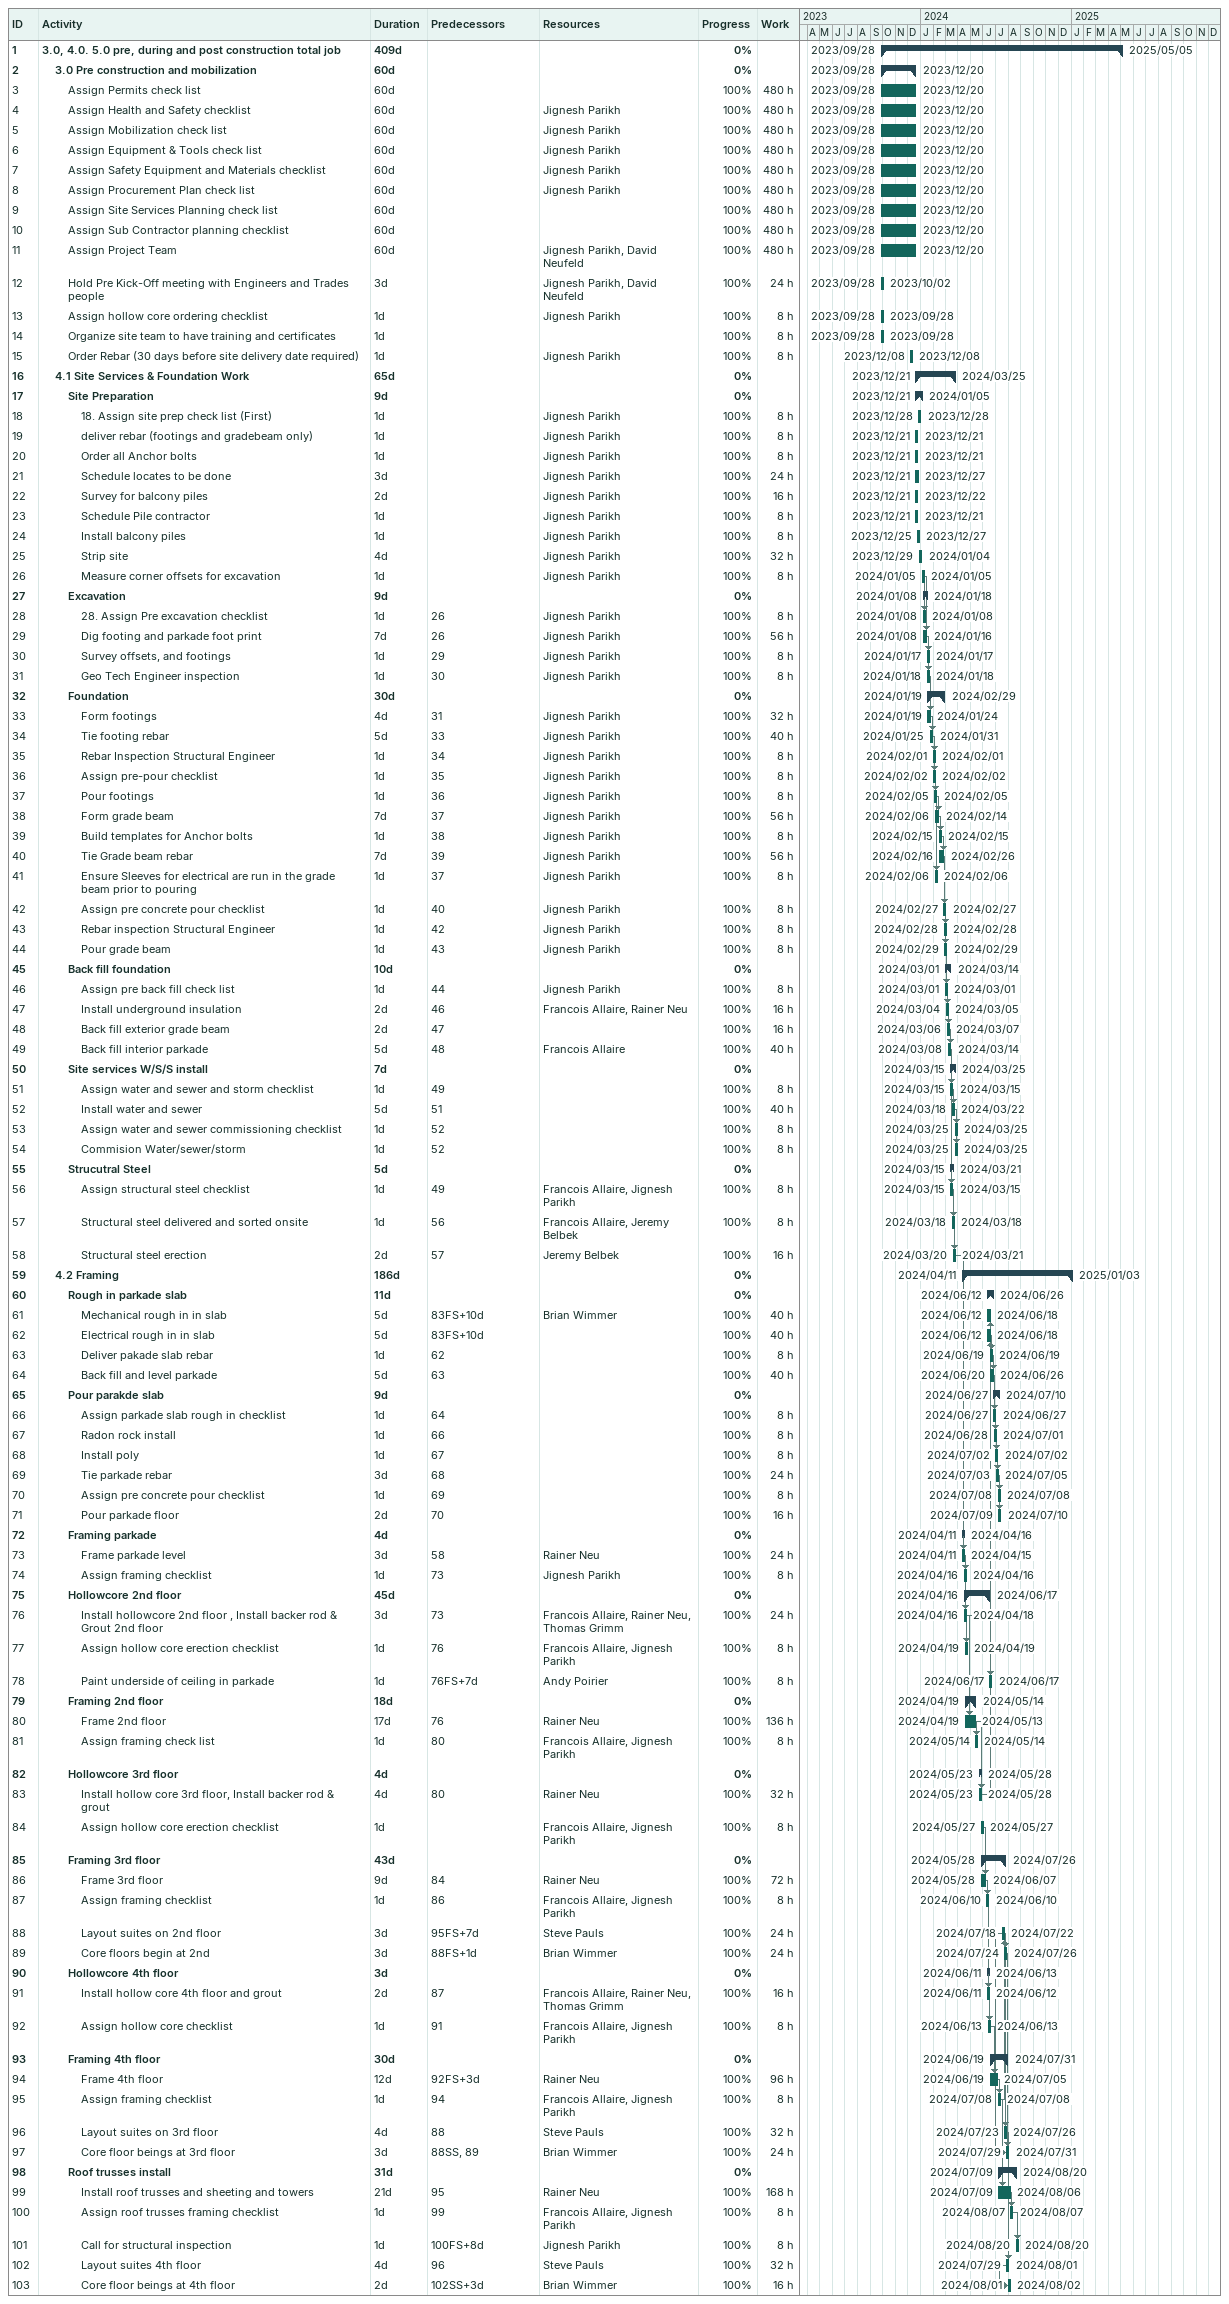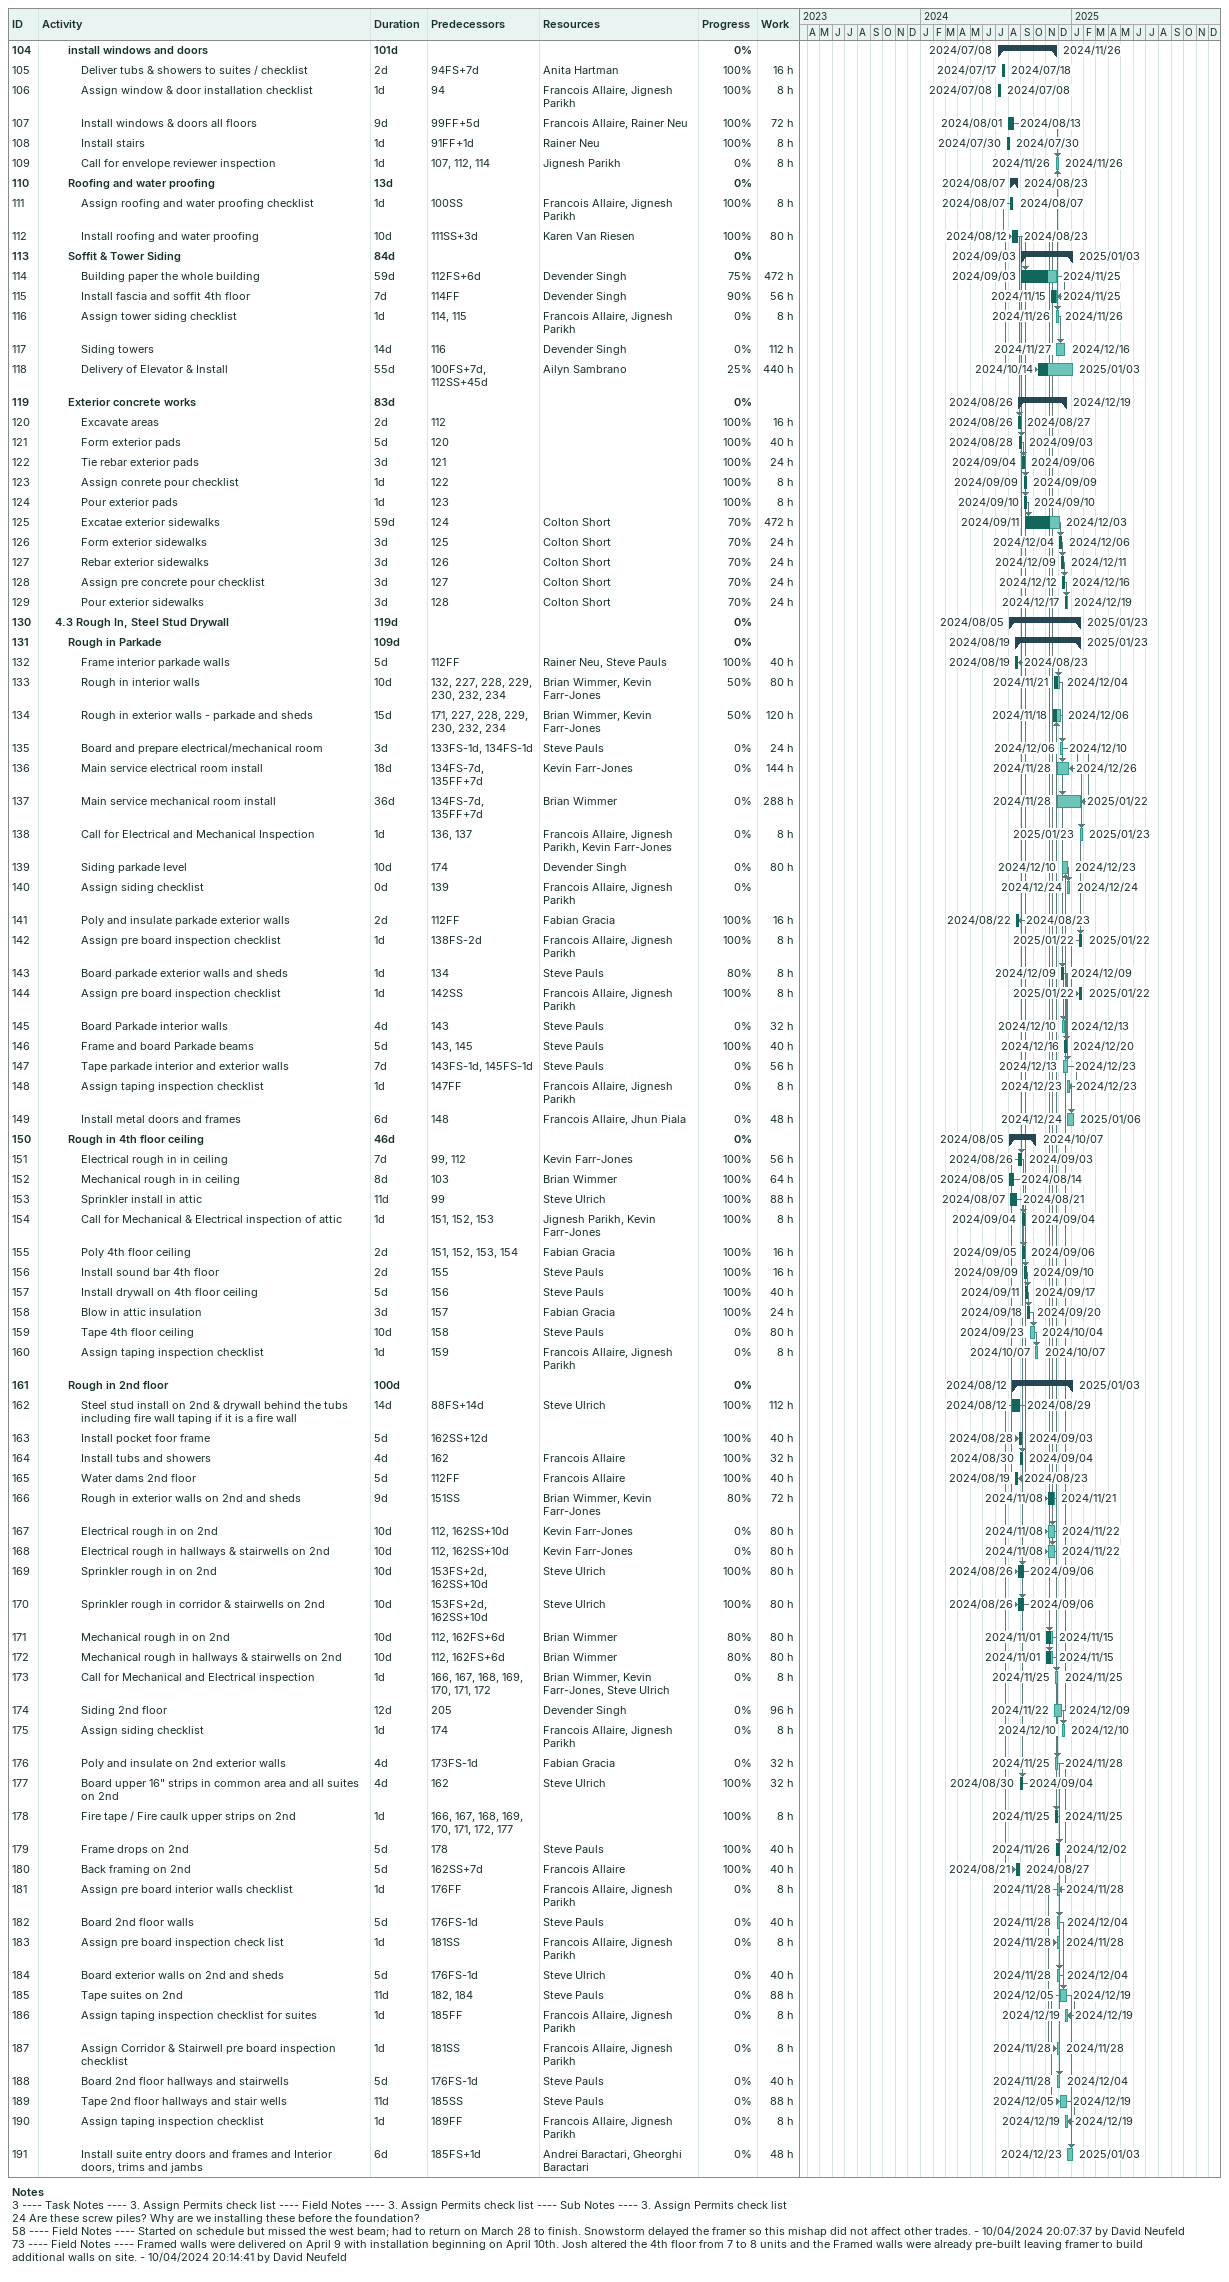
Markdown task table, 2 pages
| ID | Level | Task | Duration | Start | Finish | Predecessors | Resources | % complete | Work (h) |
|---|---|---|---|---|---|---|---|---|---|
| 1 | 1 | **3.0, 4.0. 5.0 pre, during and post construction total job** | 409d | 2023-09-28 | 2025-05-05 |  |  | 0 |  |
| 2 | 2 | **3.0 Pre construction and mobilization** | 60d | 2023-09-28 | 2023-12-20 |  |  | 0 |  |
| 3 | 3 | Assign Permits check list | 60d | 2023-09-28 | 2023-12-20 |  |  | 100 | 480 |
| 4 | 3 | Assign Health and Safety checklist | 60d | 2023-09-28 | 2023-12-20 |  | Jignesh Parikh | 100 | 480 |
| 5 | 3 | Assign Mobilization check list | 60d | 2023-09-28 | 2023-12-20 |  | Jignesh Parikh | 100 | 480 |
| 6 | 3 | Assign Equipment & Tools check list | 60d | 2023-09-28 | 2023-12-20 |  | Jignesh Parikh | 100 | 480 |
| 7 | 3 | Assign Safety Equipment and Materials checklist | 60d | 2023-09-28 | 2023-12-20 |  | Jignesh Parikh | 100 | 480 |
| 8 | 3 | Assign Procurement Plan check list | 60d | 2023-09-28 | 2023-12-20 |  | Jignesh Parikh | 100 | 480 |
| 9 | 3 | Assign Site Services Planning check list | 60d | 2023-09-28 | 2023-12-20 |  |  | 100 | 480 |
| 10 | 3 | Assign Sub Contractor planning checklist | 60d | 2023-09-28 | 2023-12-20 |  |  | 100 | 480 |
| 11 | 3 | Assign Project Team | 60d | 2023-09-28 | 2023-12-20 |  | Jignesh Parikh, David Neufeld | 100 | 480 |
| 12 | 3 | Hold Pre Kick-Off meeting with Engineers and Trades people | 3d | 2023-09-28 | 2023-10-02 |  | Jignesh Parikh, David Neufeld | 100 | 24 |
| 13 | 3 | Assign hollow core ordering checklist | 1d | 2023-09-28 | 2023-09-28 |  | Jignesh Parikh | 100 | 8 |
| 14 | 3 | Organize site team to have training and certificates | 1d | 2023-09-28 | 2023-09-28 |  |  | 100 | 8 |
| 15 | 3 | Order Rebar (30 days before site delivery date required) | 1d | 2023-12-08 | 2023-12-08 |  | Jignesh Parikh | 100 | 8 |
| 16 | 2 | **4.1 Site Services & Foundation Work** | 65d | 2023-12-21 | 2024-03-25 |  |  | 0 |  |
| 17 | 3 | **Site Preparation** | 9d | 2023-12-21 | 2024-01-05 |  |  | 0 |  |
| 18 | 4 | 18. Assign site prep check list (First) | 1d | 2023-12-28 | 2023-12-28 |  | Jignesh Parikh | 100 | 8 |
| 19 | 4 | deliver rebar (footings and gradebeam only) | 1d | 2023-12-21 | 2023-12-21 |  | Jignesh Parikh | 100 | 8 |
| 20 | 4 | Order all Anchor bolts | 1d | 2023-12-21 | 2023-12-21 |  | Jignesh Parikh | 100 | 8 |
| 21 | 4 | Schedule locates to be done | 3d | 2023-12-21 | 2023-12-27 |  | Jignesh Parikh | 100 | 24 |
| 22 | 4 | Survey for balcony piles | 2d | 2023-12-21 | 2023-12-22 |  | Jignesh Parikh | 100 | 16 |
| 23 | 4 | Schedule Pile contractor | 1d | 2023-12-21 | 2023-12-21 |  | Jignesh Parikh | 100 | 8 |
| 24 | 4 | Install balcony piles | 1d | 2023-12-25 | 2023-12-27 |  | Jignesh Parikh | 100 | 8 |
| 25 | 4 | Strip site | 4d | 2023-12-29 | 2024-01-04 |  | Jignesh Parikh | 100 | 32 |
| 26 | 4 | Measure corner offsets for excavation | 1d | 2024-01-05 | 2024-01-05 |  | Jignesh Parikh | 100 | 8 |
| 27 | 3 | **Excavation** | 9d | 2024-01-08 | 2024-01-18 |  |  | 0 |  |
| 28 | 4 | 28. Assign Pre excavation checklist | 1d | 2024-01-08 | 2024-01-08 | 26 | Jignesh Parikh | 100 | 8 |
| 29 | 4 | Dig footing and parkade foot print | 7d | 2024-01-08 | 2024-01-16 | 26 | Jignesh Parikh | 100 | 56 |
| 30 | 4 | Survey offsets, and footings | 1d | 2024-01-17 | 2024-01-17 | 29 | Jignesh Parikh | 100 | 8 |
| 31 | 4 | Geo Tech Engineer inspection | 1d | 2024-01-18 | 2024-01-18 | 30 | Jignesh Parikh | 100 | 8 |
| 32 | 3 | **Foundation** | 30d | 2024-01-19 | 2024-02-29 |  |  | 0 |  |
| 33 | 4 | Form footings | 4d | 2024-01-19 | 2024-01-24 | 31 | Jignesh Parikh | 100 | 32 |
| 34 | 4 | Tie footing rebar | 5d | 2024-01-25 | 2024-01-31 | 33 | Jignesh Parikh | 100 | 40 |
| 35 | 4 | Rebar Inspection Structural Engineer | 1d | 2024-02-01 | 2024-02-01 | 34 | Jignesh Parikh | 100 | 8 |
| 36 | 4 | Assign pre-pour checklist | 1d | 2024-02-02 | 2024-02-02 | 35 | Jignesh Parikh | 100 | 8 |
| 37 | 4 | Pour footings | 1d | 2024-02-05 | 2024-02-05 | 36 | Jignesh Parikh | 100 | 8 |
| 38 | 4 | Form grade beam | 7d | 2024-02-06 | 2024-02-14 | 37 | Jignesh Parikh | 100 | 56 |
| 39 | 4 | Build templates for Anchor bolts | 1d | 2024-02-15 | 2024-02-15 | 38 | Jignesh Parikh | 100 | 8 |
| 40 | 4 | Tie Grade beam rebar | 7d | 2024-02-16 | 2024-02-26 | 39 | Jignesh Parikh | 100 | 56 |
| 41 | 4 | Ensure Sleeves for electrical are run in the grade beam prior to pouring | 1d | 2024-02-06 | 2024-02-06 | 37 | Jignesh Parikh | 100 | 8 |
| 42 | 4 | Assign pre concrete pour checklist | 1d | 2024-02-27 | 2024-02-27 | 40 | Jignesh Parikh | 100 | 8 |
| 43 | 4 | Rebar inspection Structural Engineer | 1d | 2024-02-28 | 2024-02-28 | 42 | Jignesh Parikh | 100 | 8 |
| 44 | 4 | Pour grade beam | 1d | 2024-02-29 | 2024-02-29 | 43 | Jignesh Parikh | 100 | 8 |
| 45 | 3 | **Back fill foundation** | 10d | 2024-03-01 | 2024-03-14 |  |  | 0 |  |
| 46 | 4 | Assign pre back fill check list | 1d | 2024-03-01 | 2024-03-01 | 44 | Jignesh Parikh | 100 | 8 |
| 47 | 4 | Install underground insulation | 2d | 2024-03-04 | 2024-03-05 | 46 | Francois Allaire, Rainer Neu | 100 | 16 |
| 48 | 4 | Back fill exterior grade beam | 2d | 2024-03-06 | 2024-03-07 | 47 |  | 100 | 16 |
| 49 | 4 | Back fill interior parkade | 5d | 2024-03-08 | 2024-03-14 | 48 | Francois Allaire | 100 | 40 |
| 50 | 3 | **Site services W/S/S install** | 7d | 2024-03-15 | 2024-03-25 |  |  | 0 |  |
| 51 | 4 | Assign water and sewer and storm checklist | 1d | 2024-03-15 | 2024-03-15 | 49 |  | 100 | 8 |
| 52 | 4 | Install water and sewer | 5d | 2024-03-18 | 2024-03-22 | 51 |  | 100 | 40 |
| 53 | 4 | Assign water and sewer commissioning checklist | 1d | 2024-03-25 | 2024-03-25 | 52 |  | 100 | 8 |
| 54 | 4 | Commision Water/sewer/storm | 1d | 2024-03-25 | 2024-03-25 | 52 |  | 100 | 8 |
| 55 | 3 | **Strucutral Steel** | 5d | 2024-03-15 | 2024-03-21 |  |  | 0 |  |
| 56 | 4 | Assign structural steel checklist | 1d | 2024-03-15 | 2024-03-15 | 49 | Francois Allaire, Jignesh Parikh | 100 | 8 |
| 57 | 4 | Structural steel delivered and sorted onsite | 1d | 2024-03-18 | 2024-03-18 | 56 | Francois Allaire, Jeremy Belbek | 100 | 8 |
| 58 | 4 | Structural steel erection | 2d | 2024-03-20 | 2024-03-21 | 57 | Jeremy Belbek | 100 | 16 |
| 59 | 2 | **4.2 Framing** | 186d | 2024-04-11 | 2025-01-03 |  |  | 0 |  |
| 60 | 3 | **Rough in parkade slab** | 11d | 2024-06-12 | 2024-06-26 |  |  | 0 |  |
| 61 | 4 | Mechanical rough in in slab | 5d | 2024-06-12 | 2024-06-18 | 83FS+10d | Brian Wimmer | 100 | 40 |
| 62 | 4 | Electrical rough in in slab | 5d | 2024-06-12 | 2024-06-18 | 83FS+10d |  | 100 | 40 |
| 63 | 4 | Deliver pakade slab rebar | 1d | 2024-06-19 | 2024-06-19 | 62 |  | 100 | 8 |
| 64 | 4 | Back fill and level parkade | 5d | 2024-06-20 | 2024-06-26 | 63 |  | 100 | 40 |
| 65 | 3 | **Pour parakde slab** | 9d | 2024-06-27 | 2024-07-10 |  |  | 0 |  |
| 66 | 4 | Assign parkade slab rough in checklist | 1d | 2024-06-27 | 2024-06-27 | 64 |  | 100 | 8 |
| 67 | 4 | Radon rock install | 1d | 2024-06-28 | 2024-07-01 | 66 |  | 100 | 8 |
| 68 | 4 | Install poly | 1d | 2024-07-02 | 2024-07-02 | 67 |  | 100 | 8 |
| 69 | 4 | Tie parkade rebar | 3d | 2024-07-03 | 2024-07-05 | 68 |  | 100 | 24 |
| 70 | 4 | Assign pre concrete pour checklist | 1d | 2024-07-08 | 2024-07-08 | 69 |  | 100 | 8 |
| 71 | 4 | Pour parkade floor | 2d | 2024-07-09 | 2024-07-10 | 70 |  | 100 | 16 |
| 72 | 3 | **Framing parkade** | 4d | 2024-04-11 | 2024-04-16 |  |  | 0 |  |
| 73 | 4 | Frame parkade level | 3d | 2024-04-11 | 2024-04-15 | 58 | Rainer Neu | 100 | 24 |
| 74 | 4 | Assign framing checklist | 1d | 2024-04-16 | 2024-04-16 | 73 | Jignesh Parikh | 100 | 8 |
| 75 | 3 | **Hollowcore 2nd floor** | 45d | 2024-04-16 | 2024-06-17 |  |  | 0 |  |
| 76 | 4 | Install hollowcore 2nd floor , Install backer rod & Grout 2nd floor | 3d | 2024-04-16 | 2024-04-18 | 73 | Francois Allaire, Rainer Neu, Thomas Grimm | 100 | 24 |
| 77 | 4 | Assign hollow core erection checklist | 1d | 2024-04-19 | 2024-04-19 | 76 | Francois Allaire, Jignesh Parikh | 100 | 8 |
| 78 | 4 | Paint underside of ceiling in parkade | 1d | 2024-06-17 | 2024-06-17 | 76FS+7d | Andy Poirier | 100 | 8 |
| 79 | 3 | **Framing 2nd floor** | 18d | 2024-04-19 | 2024-05-14 |  |  | 0 |  |
| 80 | 4 | Frame 2nd floor | 17d | 2024-04-19 | 2024-05-13 | 76 | Rainer Neu | 100 | 136 |
| 81 | 4 | Assign framing check list | 1d | 2024-05-14 | 2024-05-14 | 80 | Francois Allaire, Jignesh Parikh | 100 | 8 |
| 82 | 3 | **Hollowcore 3rd floor** | 4d | 2024-05-23 | 2024-05-28 |  |  | 0 |  |
| 83 | 4 | Install hollow core 3rd floor, Install backer rod & grout | 4d | 2024-05-23 | 2024-05-28 | 80 | Rainer Neu | 100 | 32 |
| 84 | 4 | Assign hollow core erection checklist | 1d | 2024-05-27 | 2024-05-27 |  | Francois Allaire, Jignesh Parikh | 100 | 8 |
| 85 | 3 | **Framing 3rd floor** | 43d | 2024-05-28 | 2024-07-26 |  |  | 0 |  |
| 86 | 4 | Frame 3rd floor | 9d | 2024-05-28 | 2024-06-07 | 84 | Rainer Neu | 100 | 72 |
| 87 | 4 | Assign framing checklist | 1d | 2024-06-10 | 2024-06-10 | 86 | Francois Allaire, Jignesh Parikh | 100 | 8 |
| 88 | 4 | Layout suites on 2nd floor | 3d | 2024-07-18 | 2024-07-22 | 95FS+7d | Steve Pauls | 100 | 24 |
| 89 | 4 | Core floors begin at 2nd | 3d | 2024-07-24 | 2024-07-26 | 88FS+1d | Brian Wimmer | 100 | 24 |
| 90 | 3 | **Hollowcore 4th floor** | 3d | 2024-06-11 | 2024-06-13 |  |  | 0 |  |
| 91 | 4 | Install hollow core 4th floor and grout | 2d | 2024-06-11 | 2024-06-12 | 87 | Francois Allaire, Rainer Neu, Thomas Grimm | 100 | 16 |
| 92 | 4 | Assign hollow core checklist | 1d | 2024-06-13 | 2024-06-13 | 91 | Francois Allaire, Jignesh Parikh | 100 | 8 |
| 93 | 3 | **Framing 4th floor** | 30d | 2024-06-19 | 2024-07-31 |  |  | 0 |  |
| 94 | 4 | Frame 4th floor | 12d | 2024-06-19 | 2024-07-05 | 92FS+3d | Rainer Neu | 100 | 96 |
| 95 | 4 | Assign framing checklist | 1d | 2024-07-08 | 2024-07-08 | 94 | Francois Allaire, Jignesh Parikh | 100 | 8 |
| 96 | 4 | Layout suites on 3rd floor | 4d | 2024-07-23 | 2024-07-26 | 88 | Steve Pauls | 100 | 32 |
| 97 | 4 | Core floor beings at 3rd floor | 3d | 2024-07-29 | 2024-07-31 | 88SS, 89 | Brian Wimmer | 100 | 24 |
| 98 | 3 | **Roof trusses install** | 31d | 2024-07-09 | 2024-08-20 |  |  | 0 |  |
| 99 | 4 | Install roof trusses and sheeting and towers | 21d | 2024-07-09 | 2024-08-06 | 95 | Rainer Neu | 100 | 168 |
| 100 | 4 | Assign roof trusses framing checklist | 1d | 2024-08-07 | 2024-08-07 | 99 | Francois Allaire, Jignesh Parikh | 100 | 8 |
| 101 | 4 | Call for structural inspection | 1d | 2024-08-20 | 2024-08-20 | 100FS+8d | Jignesh Parikh | 100 | 8 |
| 102 | 4 | Layout suites 4th floor | 4d | 2024-07-29 | 2024-08-01 | 96 | Steve Pauls | 100 | 32 |
| 103 | 4 | Core floor beings at 4th floor | 2d | 2024-08-01 | 2024-08-02 | 102SS+3d | Brian Wimmer | 100 | 16 |
| 104 | 3 | **install windows and doors** | 101d | 2024-07-08 | 2024-11-26 |  |  | 0 |  |
| 105 | 4 | Deliver tubs & showers to suites / checklist | 2d | 2024-07-17 | 2024-07-18 | 94FS+7d | Anita Hartman | 100 | 16 |
| 106 | 4 | Assign window & door installation checklist | 1d | 2024-07-08 | 2024-07-08 | 94 | Francois Allaire, Jignesh Parikh | 100 | 8 |
| 107 | 4 | Install windows & doors all floors | 9d | 2024-08-01 | 2024-08-13 | 99FF+5d | Francois Allaire, Rainer Neu | 100 | 72 |
| 108 | 4 | Install stairs | 1d | 2024-07-30 | 2024-07-30 | 91FF+1d | Rainer Neu | 100 | 8 |
| 109 | 4 | Call for envelope reviewer inspection | 1d | 2024-11-26 | 2024-11-26 | 107, 112, 114 | Jignesh Parikh | 0 | 8 |
| 110 | 3 | **Roofing and water proofing** | 13d | 2024-08-07 | 2024-08-23 |  |  | 0 |  |
| 111 | 4 | Assign roofing and water proofing checklist | 1d | 2024-08-07 | 2024-08-07 | 100SS | Francois Allaire, Jignesh Parikh | 100 | 8 |
| 112 | 4 | Install roofing and water proofing | 10d | 2024-08-12 | 2024-08-23 | 111SS+3d | Karen Van Riesen | 100 | 80 |
| 113 | 3 | **Soffit & Tower Siding** | 84d | 2024-09-03 | 2025-01-03 |  |  | 0 |  |
| 114 | 4 | Building paper the whole building | 59d | 2024-09-03 | 2024-11-25 | 112FS+6d | Devender Singh | 75 | 472 |
| 115 | 4 | Install fascia and soffit 4th floor | 7d | 2024-11-15 | 2024-11-25 | 114FF | Devender Singh | 90 | 56 |
| 116 | 4 | Assign tower siding checklist | 1d | 2024-11-26 | 2024-11-26 | 114, 115 | Francois Allaire, Jignesh Parikh | 0 | 8 |
| 117 | 4 | Siding towers | 14d | 2024-11-27 | 2024-12-16 | 116 | Devender Singh | 0 | 112 |
| 118 | 4 | Delivery of Elevator & Install | 55d | 2024-10-14 | 2025-01-03 | 100FS+7d, 112SS+45d | Ailyn Sambrano | 25 | 440 |
| 119 | 3 | **Exterior concrete works** | 83d | 2024-08-26 | 2024-12-19 |  |  | 0 |  |
| 120 | 4 | Excavate areas | 2d | 2024-08-26 | 2024-08-27 | 112 |  | 100 | 16 |
| 121 | 4 | Form exterior pads | 5d | 2024-08-28 | 2024-09-03 | 120 |  | 100 | 40 |
| 122 | 4 | Tie rebar exterior pads | 3d | 2024-09-04 | 2024-09-06 | 121 |  | 100 | 24 |
| 123 | 4 | Assign conrete pour checklist | 1d | 2024-09-09 | 2024-09-09 | 122 |  | 100 | 8 |
| 124 | 4 | Pour exterior pads | 1d | 2024-09-10 | 2024-09-10 | 123 |  | 100 | 8 |
| 125 | 4 | Excatae exterior sidewalks | 59d | 2024-09-11 | 2024-12-03 | 124 | Colton Short | 70 | 472 |
| 126 | 4 | Form exterior sidewalks | 3d | 2024-12-04 | 2024-12-06 | 125 | Colton Short | 70 | 24 |
| 127 | 4 | Rebar exterior sidewalks | 3d | 2024-12-09 | 2024-12-11 | 126 | Colton Short | 70 | 24 |
| 128 | 4 | Assign pre concrete pour checklist | 3d | 2024-12-12 | 2024-12-16 | 127 | Colton Short | 70 | 24 |
| 129 | 4 | Pour exterior sidewalks | 3d | 2024-12-17 | 2024-12-19 | 128 | Colton Short | 70 | 24 |
| 130 | 2 | **4.3 Rough In, Steel Stud Drywall** | 119d | 2024-08-05 | 2025-01-23 |  |  | 0 |  |
| 131 | 3 | **Rough in Parkade** | 109d | 2024-08-19 | 2025-01-23 |  |  | 0 |  |
| 132 | 4 | Frame interior parkade walls | 5d | 2024-08-19 | 2024-08-23 | 112FF | Rainer Neu, Steve Pauls | 100 | 40 |
| 133 | 4 | Rough in interior walls | 10d | 2024-11-21 | 2024-12-04 | 132, 227, 228, 229, 230, 232, 234 | Brian Wimmer, Kevin Farr-Jones | 50 | 80 |
| 134 | 4 | Rough in exterior walls - parkade and sheds | 15d | 2024-11-18 | 2024-12-06 | 171, 227, 228, 229, 230, 232, 234 | Brian Wimmer, Kevin Farr-Jones | 50 | 120 |
| 135 | 4 | Board and prepare electrical/mechanical room | 3d | 2024-12-06 | 2024-12-10 | 133FS-1d, 134FS-1d | Steve Pauls | 0 | 24 |
| 136 | 4 | Main service electrical room install | 18d | 2024-11-28 | 2024-12-26 | 134FS-7d, 135FF+7d | Kevin Farr-Jones | 0 | 144 |
| 137 | 4 | Main service mechanical room install | 36d | 2024-11-28 | 2025-01-22 | 134FS-7d, 135FF+7d | Brian Wimmer | 0 | 288 |
| 138 | 4 | Call for Electrical and Mechanical Inspection | 1d | 2025-01-23 | 2025-01-23 | 136, 137 | Francois Allaire, Jignesh Parikh, Kevin Farr-Jones | 0 | 8 |
| 139 | 4 | Siding parkade level | 10d | 2024-12-10 | 2024-12-23 | 174 | Devender Singh | 0 | 80 |
| 140 | 4 | Assign siding checklist | 0d | 2024-12-24 | 2024-12-24 | 139 | Francois Allaire, Jignesh Parikh | 0 |  |
| 141 | 4 | Poly and insulate parkade exterior walls | 2d | 2024-08-22 | 2024-08-23 | 112FF | Fabian Gracia | 100 | 16 |
| 142 | 4 | Assign pre board inspection checklist | 1d | 2025-01-22 | 2025-01-22 | 138FS-2d | Francois Allaire, Jignesh Parikh | 100 | 8 |
| 143 | 4 | Board parkade exterior walls and sheds | 1d | 2024-12-09 | 2024-12-09 | 134 | Steve Pauls | 80 | 8 |
| 144 | 4 | Assign pre board inspection checklist | 1d | 2025-01-22 | 2025-01-22 | 142SS | Francois Allaire, Jignesh Parikh | 100 | 8 |
| 145 | 4 | Board Parkade interior walls | 4d | 2024-12-10 | 2024-12-13 | 143 | Steve Pauls | 0 | 32 |
| 146 | 4 | Frame and board Parkade beams | 5d | 2024-12-16 | 2024-12-20 | 143, 145 | Steve Pauls | 100 | 40 |
| 147 | 4 | Tape parkade interior and exterior walls | 7d | 2024-12-13 | 2024-12-23 | 143FS-1d, 145FS-1d | Steve Pauls | 0 | 56 |
| 148 | 4 | Assign taping inspection checklist | 1d | 2024-12-23 | 2024-12-23 | 147FF | Francois Allaire, Jignesh Parikh | 0 | 8 |
| 149 | 4 | Install metal doors and frames | 6d | 2024-12-24 | 2025-01-06 | 148 | Francois Allaire, Jhun Piala | 0 | 48 |
| 150 | 3 | **Rough in 4th floor ceiling** | 46d | 2024-08-05 | 2024-10-07 |  |  | 0 |  |
| 151 | 4 | Electrical rough in in ceiling | 7d | 2024-08-26 | 2024-09-03 | 99, 112 | Kevin Farr-Jones | 100 | 56 |
| 152 | 4 | Mechanical rough in in ceiling | 8d | 2024-08-05 | 2024-08-14 | 103 | Brian Wimmer | 100 | 64 |
| 153 | 4 | Sprinkler install in attic | 11d | 2024-08-07 | 2024-08-21 | 99 | Steve Ulrich | 100 | 88 |
| 154 | 4 | Call for Mechanical & Electrical inspection of attic | 1d | 2024-09-04 | 2024-09-04 | 151, 152, 153 | Jignesh Parikh, Kevin Farr-Jones | 100 | 8 |
| 155 | 4 | Poly 4th floor ceiling | 2d | 2024-09-05 | 2024-09-06 | 151, 152, 153, 154 | Fabian Gracia | 100 | 16 |
| 156 | 4 | Install sound bar 4th floor | 2d | 2024-09-09 | 2024-09-10 | 155 | Steve Pauls | 100 | 16 |
| 157 | 4 | Install drywall on 4th floor ceiling | 5d | 2024-09-11 | 2024-09-17 | 156 | Steve Pauls | 100 | 40 |
| 158 | 4 | Blow in attic insulation | 3d | 2024-09-18 | 2024-09-20 | 157 | Fabian Gracia | 100 | 24 |
| 159 | 4 | Tape 4th floor ceiling | 10d | 2024-09-23 | 2024-10-04 | 158 | Steve Pauls | 0 | 80 |
| 160 | 4 | Assign taping inspection checklist | 1d | 2024-10-07 | 2024-10-07 | 159 | Francois Allaire, Jignesh Parikh | 0 | 8 |
| 161 | 3 | **Rough in 2nd floor** | 100d | 2024-08-12 | 2025-01-03 |  |  | 0 |  |
| 162 | 4 | Steel stud install on 2nd & drywall behind the tubs including fire wall taping if it is a fire wall | 14d | 2024-08-12 | 2024-08-29 | 88FS+14d | Steve Ulrich | 100 | 112 |
| 163 | 4 | Install pocket foor frame | 5d | 2024-08-28 | 2024-09-03 | 162SS+12d |  | 100 | 40 |
| 164 | 4 | Install tubs and showers | 4d | 2024-08-30 | 2024-09-04 | 162 | Francois Allaire | 100 | 32 |
| 165 | 4 | Water dams 2nd floor | 5d | 2024-08-19 | 2024-08-23 | 112FF | Francois Allaire | 100 | 40 |
| 166 | 4 | Rough in exterior walls on 2nd and sheds | 9d | 2024-11-08 | 2024-11-21 | 151SS | Brian Wimmer, Kevin Farr-Jones | 80 | 72 |
| 167 | 4 | Electrical rough in on 2nd | 10d | 2024-11-08 | 2024-11-22 | 112, 162SS+10d | Kevin Farr-Jones | 0 | 80 |
| 168 | 4 | Electrical rough in hallways & stairwells on 2nd | 10d | 2024-11-08 | 2024-11-22 | 112, 162SS+10d | Kevin Farr-Jones | 0 | 80 |
| 169 | 4 | Sprinkler rough in on 2nd | 10d | 2024-08-26 | 2024-09-06 | 153FS+2d, 162SS+10d | Steve Ulrich | 100 | 80 |
| 170 | 4 | Sprinkler rough in corridor & stairwells on 2nd | 10d | 2024-08-26 | 2024-09-06 | 153FS+2d, 162SS+10d | Steve Ulrich | 100 | 80 |
| 171 | 4 | Mechanical rough in on 2nd | 10d | 2024-11-01 | 2024-11-15 | 112, 162FS+6d | Brian Wimmer | 80 | 80 |
| 172 | 4 | Mechanical rough in hallways & stairwells on 2nd | 10d | 2024-11-01 | 2024-11-15 | 112, 162FS+6d | Brian Wimmer | 80 | 80 |
| 173 | 4 | Call for Mechanical and Electrical inspection | 1d | 2024-11-25 | 2024-11-25 | 166, 167, 168, 169, 170, 171, 172 | Brian Wimmer, Kevin Farr-Jones, Steve Ulrich | 0 | 8 |
| 174 | 4 | Siding 2nd floor | 12d | 2024-11-22 | 2024-12-09 | 205 | Devender Singh | 0 | 96 |
| 175 | 4 | Assign siding checklist | 1d | 2024-12-10 | 2024-12-10 | 174 | Francois Allaire, Jignesh Parikh | 0 | 8 |
| 176 | 4 | Poly and insulate on 2nd exterior walls | 4d | 2024-11-25 | 2024-11-28 | 173FS-1d | Fabian Gracia | 0 | 32 |
| 177 | 4 | Board upper 16" strips in common area and all suites on 2nd | 4d | 2024-08-30 | 2024-09-04 | 162 | Steve Ulrich | 100 | 32 |
| 178 | 4 | Fire tape / Fire caulk upper strips on 2nd | 1d | 2024-11-25 | 2024-11-25 | 166, 167, 168, 169, 170, 171, 172, 177 |  | 100 | 8 |
| 179 | 4 | Frame drops on 2nd | 5d | 2024-11-26 | 2024-12-02 | 178 | Steve Pauls | 100 | 40 |
| 180 | 4 | Back framing on 2nd | 5d | 2024-08-21 | 2024-08-27 | 162SS+7d | Francois Allaire | 100 | 40 |
| 181 | 4 | Assign pre board interior walls checklist | 1d | 2024-11-28 | 2024-11-28 | 176FF | Francois Allaire, Jignesh Parikh | 0 | 8 |
| 182 | 4 | Board 2nd floor walls | 5d | 2024-11-28 | 2024-12-04 | 176FS-1d | Steve Pauls | 0 | 40 |
| 183 | 4 | Assign pre board inspection check list | 1d | 2024-11-28 | 2024-11-28 | 181SS | Francois Allaire, Jignesh Parikh | 0 | 8 |
| 184 | 4 | Board exterior walls on 2nd and sheds | 5d | 2024-11-28 | 2024-12-04 | 176FS-1d | Steve Ulrich | 0 | 40 |
| 185 | 4 | Tape suites on 2nd | 11d | 2024-12-05 | 2024-12-19 | 182, 184 | Steve Pauls | 0 | 88 |
| 186 | 4 | Assign taping inspection checklist for suites | 1d | 2024-12-19 | 2024-12-19 | 185FF | Francois Allaire, Jignesh Parikh | 0 | 8 |
| 187 | 4 | Assign Corridor & Stairwell pre board inspection checklist | 1d | 2024-11-28 | 2024-11-28 | 181SS | Francois Allaire, Jignesh Parikh | 0 | 8 |
| 188 | 4 | Board 2nd floor hallways and stairwells | 5d | 2024-11-28 | 2024-12-04 | 176FS-1d | Steve Pauls | 0 | 40 |
| 189 | 4 | Tape 2nd floor hallways and stair wells | 11d | 2024-12-05 | 2024-12-19 | 185SS | Steve Pauls | 0 | 88 |
| 190 | 4 | Assign taping inspection checklist | 1d | 2024-12-19 | 2024-12-19 | 189FF | Francois Allaire, Jignesh Parikh | 0 | 8 |
| 191 | 4 | Install suite entry doors and frames and Interior doors, trims and jambs | 6d | 2024-12-23 | 2025-01-03 | 185FS+1d | Andrei Baractari, Gheorghi Baractari | 0 | 48 |

Notes
- 3: ---- Task Notes ---- 3. Assign Permits check list ---- Field Notes ---- 3. Assign Permits check list ---- Sub Notes ---- 3. Assign Permits check list
- 24: Are these screw piles? Why are we installing these before the foundation?
- 58: ---- Field Notes ---- Started on schedule but missed the west beam; had to return on March 28 to finish. Snowstorm delayed the framer so this mishap did not affect other trades. - 10/04/2024 20:07:37 by David Neufeld
- 73: ---- Field Notes ---- Framed walls were delivered on April 9 with installation beginning on April 10th. Josh altered the 4th floor from 7 to 8 units and the Framed walls were already pre-built leaving framer to build additional walls on site. - 10/04/2024 20:14:41 by David Neufeld
